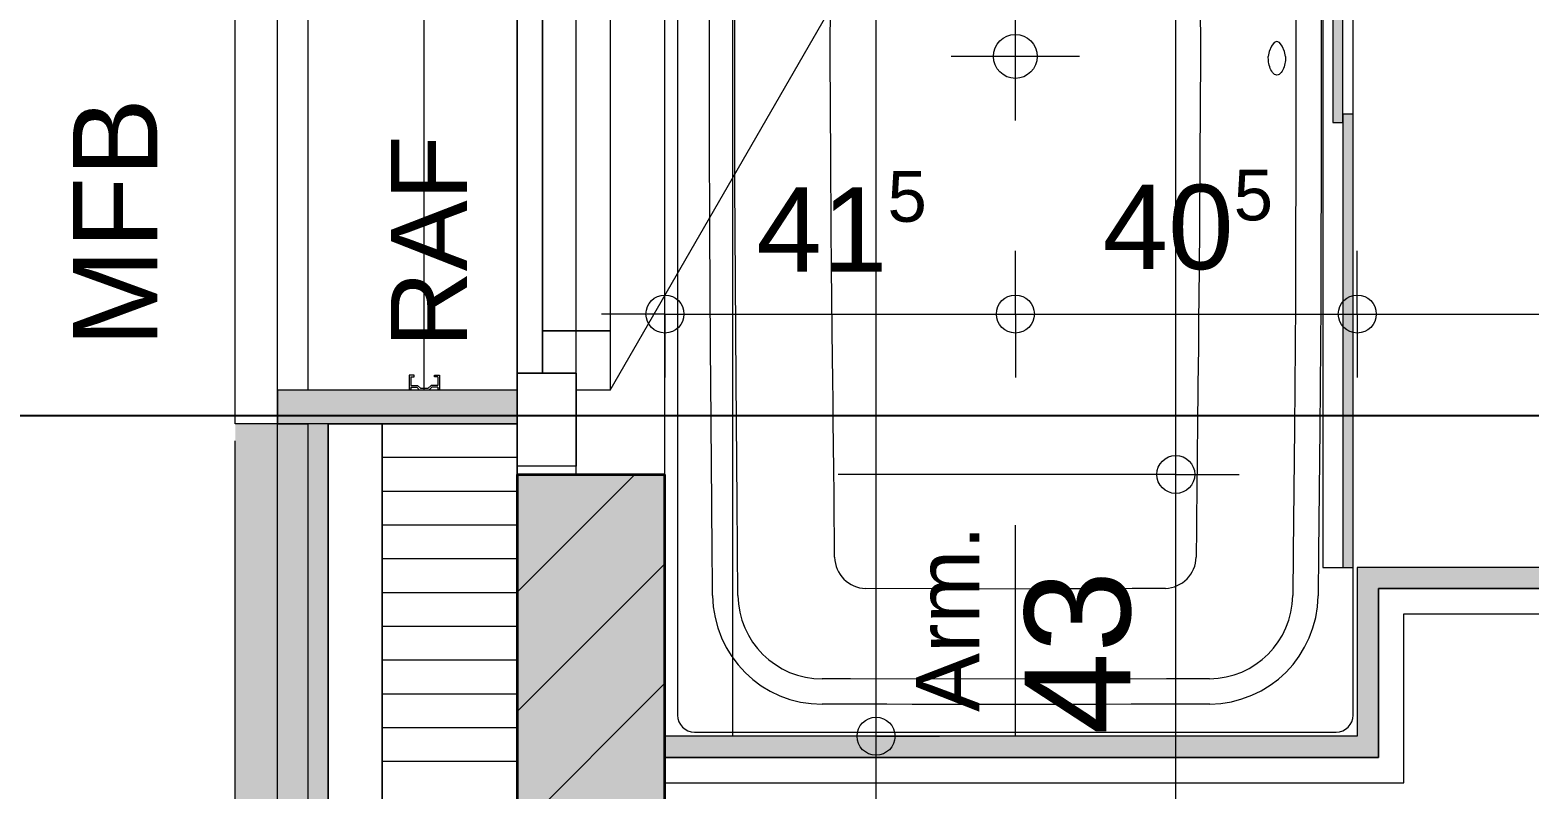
# Model space of a CAD drawing. Header units: metres. Extents: x 0.003 to 0.843, y 0.003 to 0.597.
# Drawn here: x 0.30682 to 0.34233, y 0.35289 to 0.37087 of the extents above; entities that cross this region are included whole.
import ezdxf

# ---------------------------------------------------------------- set-up
doc = ezdxf.new("R2010")
doc.units = ezdxf.units.M
for name, pattern in [('AUSGEZOGEN', [0]), ('LINIE_23', [0.0079, 0.004, -0.0013, 0, -0.0013, 0, -0.0013]), ('PUNKT2', [3.175, 0, -3.175]), ('STRICHLINIE', [19.049999999999997, 12.7, -6.35]), ('STRICHPUNKT', [25.4, 12.7, -6.35, 0, -6.35])]:
    doc.linetypes.add(name, pattern=pattern)
for name, color, linetype, lineweight in [('Allgemein', 7, 'AUSGEZOGEN', 18), ('Aussenwandverkleidung', 7, 'AUSGEZOGEN', 18), ('Bad', 7, 'AUSGEZOGEN', 13), ('Bauachsen grob', 7, 'STRICHPUNKT', 13), ('Daemmung', 7, 'AUSGEZOGEN', 18), ('Fenster', 7, 'AUSGEZOGEN', 18), ('Fensterleibung Beton', 7, 'AUSGEZOGEN', 35), ('Fuellflaeche tragende Wände MW', 7, 'AUSGEZOGEN', 13), ('Holz Fassadenverkleidung', 7, 'AUSGEZOGEN', 18), ('Konstruktion oben', 7, 'STRICHLINIE', 13), ('Leichtbauwaende', 7, 'AUSGEZOGEN', 18), ('Oeffnungsrichtung Fenster', 7, 'AUSGEZOGEN', 13), ('Rolladen', 7, 'AUSGEZOGEN', 13), ('Sanitaer Apparate', 251, 'AUSGEZOGEN', 18), ('Sanitaer Vermassung', 251, 'AUSGEZOGEN', 18), ('Schnittbegrenzung', 7, 'AUSGEZOGEN', 13), ('Spengler', 7, 'AUSGEZOGEN', 18), ('Text Werkplan Ausfuehrung', 7, 'AUSGEZOGEN', 25), ('Unterkonstruktion', 7, 'AUSGEZOGEN', 18), ('Vorhangbrett', 7, 'AUSGEZOGEN', 13), ('Wand Mauerwerk tragend', 7, 'AUSGEZOGEN', 35), ('Werkplan- Ausfuehrungsmasse', 7, 'AUSGEZOGEN', 13)]:
    doc.layers.add(name, color=color, linetype=linetype, lineweight=lineweight)
doc.styles.add('ARIAL', font='ARIAL.TTF')

msp = doc.modelspace()

# ---------------------------------------------------------------- hatches: boundary and pattern name
at = {"layer": 'Allgemein', "linetype": 'AUSGEZOGEN', "lineweight": 13}
h = msp.add_hatch(color=32, dxfattribs=at)
h.paths.add_polyline_path([(0.3138799930512904, 0.3871399914138019), (0.3138799930512904, 0.4885999891459942), (0.3133999930620193, 0.4885999891459942), (0.3133999930620193, 0.3871399914138019)])
h.paths.add_polyline_path([(0.3138799930512904, 0.2873399936445057), (0.3133999930620193, 0.2873399936445057), (0.3133999930620193, 0.2861399936713278), (0.3138799930512904, 0.2861399936713278)])
h.paths.add_polyline_path([(0.3138799930512904, 0.3129399930723011), (0.3138799930512904, 0.3615399919860065), (0.3133999930620193, 0.3615399919860065), (0.3133999930620193, 0.3129399930723011)])
at = {"layer": 'Bad', "linetype": 'AUSGEZOGEN', "lineweight": 13, "true_color": 0xa8ffff}
for points in [[(0.3379199925139547, 0.3686733251598966), (0.3379199925139547, 0.3795066582510867), (0.3376799925193191, 0.3795066582510867), (0.3376799925193191, 0.3686733251598966)], [(0.3381599925085902, 0.3581399920620024), (0.3381599925085902, 0.3688733251554269), (0.3379199925139547, 0.3688733251554269), (0.3379199925139547, 0.3581399920620024)]]:
    msp.add_hatch(color=131, dxfattribs=at).paths.add_polyline_path(points)
at = {"layer": 'Daemmung', "linetype": 'AUSGEZOGEN', "lineweight": 13}
msp.add_hatch(color=32, dxfattribs=at).paths.add_polyline_path([(0.3151599930226802, 0.3615399919860065), (0.3183599929511546, 0.3615399919860065), (0.3183599929511546, 0.3623399919681251), (0.3151599930226802, 0.3623399919681251), (0.3143599930405616, 0.3623399919681251), (0.3138799930512904, 0.3623399919681251), (0.3133999930620209, 0.3623399919681251), (0.3126799930781125, 0.3623399919681251), (0.3126799930781125, 0.3615399919860065), (0.3133999930620193, 0.3615399919860065), (0.3138799930512904, 0.3615399919860065), (0.3143599930405616, 0.3615399919860065)])
at = {"layer": 'Fuellflaeche tragende Wände MW', "linetype": 'AUSGEZOGEN', "lineweight": 13}
msp.add_hatch(color=241, dxfattribs=at).paths.add_polyline_path([(0.3183599929511546, 0.3603399920128287), (0.3183599929511546, 0.3141399930454791), (0.3218599928729235, 0.3141399930454791), (0.3218599928729235, 0.3603399920128287)])
at = {"layer": 'Leichtbauwaende', "linetype": 'AUSGEZOGEN', "lineweight": 13}
for points in [[(0.338259992506355, 0.3576399920731783), (0.3829599915072322, 0.3576399920731783), (0.3829599915072322, 0.3581399920620024), (0.338259992506355, 0.3581399920620024)], [(0.3387599924951791, 0.3536399921625853), (0.3387599924951791, 0.3576399920731783), (0.338259992506355, 0.3576399920731783), (0.338259992506355, 0.3536399921625853)], [(0.3218599928729235, 0.3536399921625853), (0.338259992506355, 0.3536399921625853), (0.338259992506355, 0.3541399921514094), (0.3218599928729235, 0.3541399921514094)]]:
    msp.add_hatch(color=253, dxfattribs=at).paths.add_polyline_path(points)
at = {"layer": 'Spengler', "linetype": 'AUSGEZOGEN', "lineweight": 13}
msp.add_hatch(color=254, dxfattribs=at).paths.add_polyline_path([(0.3116799931004642, 0.3615399919860065), (0.3116799931004642, 0.3129399930723011), (0.3133999930620193, 0.3129399930723011), (0.3133999930620193, 0.3615399919860065)])

# ---------------------------------------------------------------- linework, layer by layer
at = {"layer": 'Allgemein', "color": 7, "linetype": 'AUSGEZOGEN', "lineweight": 13}
for p, q in [((0.3133999930620193, 0.3615399919860065), (0.3133999930620193, 0.3129399930723011)), ((0.3138799930512904, 0.3129399930723011), (0.3138799930512904, 0.3615399919860065))]:
    msp.add_line(p, q, dxfattribs=at)
at = {"layer": 'Aussenwandverkleidung', "color": 7, "linetype": 'STRICHLINIE', "lineweight": 13}
msp.add_line((0.3133999930620194, 0.3863399914316833), (0.3133999930620194, 0.3623399919681251), dxfattribs=at)
at = {"layer": 'Bad', "color": 7, "linetype": 'AUSGEZOGEN', "lineweight": 13}
for p, q in [((0.3374399925246835, 0.3900399913489814), (0.3374399925246835, 0.3581399920620024)), ((0.3381599925085902, 0.3581399920620024), (0.3381599925085902, 0.3900399913489814)), ((0.3376799925193191, 0.3793066582555572), (0.3376799925193191, 0.3686733251598966)), ((0.3379199925139547, 0.3688733251554269), (0.3379199925139547, 0.3795066582510867)), ((0.3376799925193191, 0.3686733251598966), (0.3379199925139547, 0.3686733251598966)), ((0.3381599925085902, 0.3688733251554269), (0.3379199925139547, 0.3688733251554269)), ((0.3379199925139547, 0.3688733251554269), (0.3379199925139547, 0.3686733251598966)), ((0.3379199925139547, 0.3686733251598966), (0.3379199925139547, 0.3688733251554269)), ((0.3379199925139547, 0.3686733251598966), (0.3379199925139547, 0.3581399920620024)), ((0.3381599925085902, 0.3581399920620024), (0.3381599925085902, 0.3688733251554269)), ((0.3374399925246835, 0.3581399920620024), (0.3381599925085902, 0.3581399920620024)), ((0.3379199925139547, 0.3581399920620024), (0.3381599925085902, 0.3581399920620024))]:
    msp.add_line(p, q, dxfattribs=at)
at = {"layer": 'Bauachsen grob', "color": 32, "linetype": 'LINIE_23', "lineweight": 25, "true_color": 0xc36e14}
msp.add_line((0.3208599928952758, 0.01553999971970916), (0.3208599928952758, 0.5826399870440364), dxfattribs=at)
at = {"layer": 'Daemmung', "color": 7, "linetype": 'AUSGEZOGEN', "lineweight": 13}
for p, q in [((0.3133999930620209, 0.3623399919681251), (0.3126799930781125, 0.3623399919681251)), ((0.3126799930781125, 0.3623399919681251), (0.3126799930781125, 0.3615399919860065)), ((0.3138799930512904, 0.3623399919681251), (0.3133999930620209, 0.3623399919681251)), ((0.3143599930405616, 0.3623399919681251), (0.3138799930512904, 0.3623399919681251)), ((0.3151599930226802, 0.3623399919681251), (0.3143599930405616, 0.3623399919681251)), ((0.3183599929511546, 0.3623399919681251), (0.3151599930226802, 0.3623399919681251)), ((0.3183599929511546, 0.3615399919860065), (0.3183599929511546, 0.3623399919681251)), ((0.3126799930781125, 0.3615399919860065), (0.3133999930620193, 0.3615399919860065)), ((0.3138799930512904, 0.3615399919860065), (0.3143599930405616, 0.3615399919860065)), ((0.3143599930405616, 0.3615399919860065), (0.3151599930226802, 0.3615399919860065)), ((0.3151599930226802, 0.3615399919860065), (0.3183599929511546, 0.3615399919860065))]:
    msp.add_line(p, q, dxfattribs=at)
at = {"layer": 'Daemmung', "color": 7, "linetype": 'AUSGEZOGEN', "lineweight": 18}
for p, q in [((0.3151599930226802, 0.3615399919860065), (0.3183599929511546, 0.3615399919860065)), ((0.3151599930226802, 0.3615399919860065), (0.3151599930226802, 0.3129399930723011)), ((0.3183599929511546, 0.3603399920128287), (0.3183599929511546, 0.3615399919860065)), ((0.3183599929511546, 0.3141399930454791), (0.3183599929511546, 0.3603399920128287))]:
    msp.add_line(p, q, dxfattribs=at)
at = {"layer": 'Daemmung', "color": 7, "linetype": 'AUSGEZOGEN', "lineweight": 13}
for points in [[(0.3183599929511546, 0.3607399932063143), (0.3183599929511546, 0.3607399932063142), (0.3151599941005648, 0.3607399930664379)], [(0.3183599929511546, 0.3599399932122748), (0.3183599929511545, 0.3599399932122748), (0.3151599941355338, 0.3599399930723984)], [(0.3183599929511546, 0.3591399932182353), (0.3183599929511546, 0.3591399932182353), (0.3151599941705029, 0.3591399930783589)], [(0.3183599929511546, 0.3583399932241958), (0.3183599929511545, 0.3583399932241958), (0.315159994205472, 0.3583399930843193)], [(0.3183599929511546, 0.3583399932241958), (0.3183599929511545, 0.3583399932241958), (0.315159994205472, 0.3583399930843193)], [(0.3183599929511546, 0.3575399932301564), (0.3183599929511546, 0.3575399932301563), (0.3151599942404412, 0.3575399930902798)], [(0.3183599929511546, 0.3567399932361165), (0.3183599929511545, 0.3567399932361165), (0.3151599942754102, 0.3567399930962403)], [(0.3183599929511546, 0.3559399932420772), (0.3183599929511546, 0.3559399932420771), (0.3151599943103794, 0.3559399931022007)], [(0.3183599929511546, 0.3551399932480376), (0.3183599929511546, 0.3551399932480376), (0.3151599943453485, 0.3551399931081613)], [(0.3183599929511546, 0.3551399932480376), (0.3183599929511546, 0.3551399932480376), (0.3151599943453485, 0.3551399931081613)], [(0.3183599929511546, 0.3543399932539981), (0.3183599929511546, 0.3543399932539981), (0.3151599943803176, 0.3543399931141216)], [(0.3183599929511546, 0.3535399932599586), (0.3183599929511546, 0.3535399932599586), (0.3151599944152867, 0.3535399931200822)]]:
    msp.add_lwpolyline(points, dxfattribs=at)
at = {"layer": 'Fenster', "color": 7, "linetype": 'AUSGEZOGEN', "lineweight": 13}
msp.add_line((0.3197599929198622, 0.3637399919368327), (0.3197599929198622, 0.3729299917314203), dxfattribs=at)
for points in [[(0.3183599929511546, 0.3615399919860065), (0.3116799931004642, 0.3615399919860065), (0.3116799931004642, 0.3871399914138019), (0.3183599929511546, 0.3871399914138019), (0.3183599929511546, 0.3615399919860065)], [(0.3189599929377435, 0.385939991440624), (0.3189599929377435, 0.3743499916996807), (0.3197599929198622, 0.3743499916996807), (0.3197599929198622, 0.3743299917001277), (0.3189599929377435, 0.3743299917001277), (0.3189599929377435, 0.3627399919591845), (0.3183599929511546, 0.3627399919591845), (0.3183599929511546, 0.385939991440624), (0.3189599929377435, 0.385939991440624)], [(0.3189599929377435, 0.3637399919368327), (0.3189599929377435, 0.3729299917314203), (0.3205599929019808, 0.3729299917314203), (0.3205599929019808, 0.3637399919368327), (0.3189599929377435, 0.3637399919368327)], [(0.3197599929198622, 0.3623399919681251), (0.3197599929198622, 0.3627399919591845), (0.3189599929377435, 0.3627399919591845), (0.3189599929377435, 0.3637399919368327), (0.3205599929019808, 0.3637399919368327), (0.3205599929019808, 0.3623399919681251), (0.3197599929198622, 0.3623399919681251)], [(0.3183599929511546, 0.3605399920083582), (0.3183599929511546, 0.3627399919591845), (0.3197599929198622, 0.3627399919591845), (0.3197599929198622, 0.3605399920083582), (0.3183599929511546, 0.3605399920083582)]]:
    msp.add_lwpolyline(points, dxfattribs=at)
at = {"layer": 'Fensterleibung Beton', "color": 7, "linetype": 'AUSGEZOGEN', "lineweight": 13}
msp.add_line((0.3218599928729234, 0.3603399920128287), (0.3218599928729234, 0.3883399913869798), dxfattribs=at)
at = {"layer": 'Holz Fassadenverkleidung', "color": 7, "linetype": 'PUNKT2', "lineweight": 13}
msp.add_line((0.3126799930781125, 0.4893199891299009), (0.3126799930781124, 0.1100599976070225), dxfattribs=at)
at = {"layer": 'Konstruktion oben', "color": 7, "linetype": 'STRICHPUNKT', "lineweight": 18}
msp.add_line((0.3126799930781125, 0.1100599976070225), (0.3126799930781125, 0.4893199891299009), dxfattribs=at)
at = {"layer": 'Leichtbauwaende', "color": 7, "linetype": 'AUSGEZOGEN', "lineweight": 18}
for p, q in [((0.3829599915072322, 0.3581399920620024), (0.338259992506355, 0.3581399920620024)), ((0.338259992506355, 0.3581399920620024), (0.338259992506355, 0.3576399920731783)), ((0.338259992506355, 0.3576399920731783), (0.338259992506355, 0.3541399921514094)), ((0.3387599924951791, 0.3576399920731783), (0.3829599915072322, 0.3576399920731783)), ((0.3829599915072322, 0.3576399920731783), (0.3387599924951791, 0.3576399920731783)), ((0.3387599924951791, 0.3576399920731783), (0.3387599924951791, 0.3570399920865894)), ((0.3387599924951791, 0.3570399920865894), (0.3387599924951791, 0.3576399920731783)), ((0.3387599924951791, 0.3536399921625853), (0.3387599924951791, 0.3570399920865894)), ((0.3387599924951791, 0.3570399920865894), (0.3387599924951791, 0.3536399921625853)), ((0.3393599924817681, 0.3570399920865894), (0.3829599915072322, 0.3570399920865894)), ((0.3393599924817681, 0.3530399921759963), (0.3393599924817681, 0.3570399920865894)), ((0.338259992506355, 0.3541399921514094), (0.3218599928729235, 0.3541399921514094)), ((0.3218599928729235, 0.3541399921514094), (0.3218599928729235, 0.3536399921625853)), ((0.338259992506355, 0.3536399921625853), (0.3218599928729235, 0.3536399921625853)), ((0.3218599928729235, 0.3536399921625853), (0.3218599928729235, 0.3530399921759963)), ((0.3218599928729235, 0.3536399921625853), (0.338259992506355, 0.3536399921625853)), ((0.338259992506355, 0.3536399921625853), (0.3387599924951791, 0.3536399921625853)), ((0.3387599924951791, 0.3536399921625853), (0.338259992506355, 0.3536399921625853)), ((0.3218599928729235, 0.3530399921759963), (0.3387599924951791, 0.3530399921759963)), ((0.3387599924951791, 0.3530399921759963), (0.3393599924817681, 0.3530399921759963))]:
    msp.add_line(p, q, dxfattribs=at)
at = {"layer": 'Oeffnungsrichtung Fenster', "color": 7, "linetype": 'AUSGEZOGEN', "lineweight": 13}
msp.add_line((0.3205599929019808, 0.3623399919681251), (0.3265599927678703, 0.3727322965812523), dxfattribs=at)
at = {"layer": 'Rolladen', "color": 7, "linetype": 'STRICHPUNKT', "lineweight": 13}
msp.add_line((0.3161599930003247, 0.3623399919681251), (0.3161599930003247, 0.3863399914316833), dxfattribs=at)
at = {"layer": 'Rolladen', "color": 7, "linetype": 'AUSGEZOGEN', "lineweight": 13}
for p, q in [((0.3159199930056891, 0.3626899919603011), (0.3157999930083712, 0.3626899919603011)), ((0.3157999930083712, 0.3626899919603011), (0.3157999930083712, 0.3623499919679007)), ((0.3158399930074772, 0.3626499919611953), (0.3158399930074772, 0.3624499919656655)), ((0.3158399930074772, 0.3626499919611953), (0.3159199930056891, 0.3626499919611953)), ((0.3159199930056891, 0.3626499919611953), (0.3159199930056891, 0.3626899919603011)), ((0.3163999929949602, 0.362689991960302), (0.316519992992278, 0.362689991960302)), ((0.3163999929949602, 0.3626499919611961), (0.3163999929949602, 0.362689991960302)), ((0.3164799929931721, 0.3626499919611961), (0.3163999929949602, 0.3626499919611961)), ((0.3164799929931721, 0.3626499919611961), (0.3164799929931721, 0.3624499919656665)), ((0.316519992992278, 0.362689991960302), (0.316519992992278, 0.3623499919679016)), ((0.3158399930074772, 0.3623499919679007), (0.3157999930083712, 0.3623499919679007)), ((0.3158399930074772, 0.3624499919656655), (0.315996561546473, 0.3624499919656655)), ((0.3158399930074772, 0.3624099919665596), (0.3158399930074772, 0.3623499919679007)), ((0.3158399930074772, 0.3624099919665596), (0.315979993004348, 0.3624099919665596)), ((0.315979993004348, 0.3624099919665596), (0.3160499930027834, 0.3623399919681251)), ((0.315996561546473, 0.3624499919656655), (0.3160665615449084, 0.3623799919672311)), ((0.316269992997866, 0.3623399919681251), (0.3160499930027834, 0.3623399919681251)), ((0.3160665615449084, 0.3623799919672311), (0.3162534244557421, 0.3623799919672311)), ((0.3162099929992071, 0.3623399919681251), (0.3161099930014423, 0.3623399919681251)), ((0.3162199929989836, 0.3623399919681251), (0.3162099929992071, 0.3623399919681251)), ((0.3163234244541775, 0.3624499919656665), (0.3162534244557421, 0.3623799919672311)), ((0.3163399929963014, 0.3624099919665605), (0.316269992997866, 0.3623399919681251)), ((0.3164799929931721, 0.3624499919656665), (0.3163234244541775, 0.3624499919656665)), ((0.3164799929931721, 0.3624099919665605), (0.3163399929963014, 0.3624099919665605)), ((0.3164799929931721, 0.3624099919665605), (0.3164799929931721, 0.3623499919679016)), ((0.316519992992278, 0.3623499919679016), (0.3164799929931721, 0.3623499919679016))]:
    msp.add_line(p, q, dxfattribs=at)
at = {"layer": 'Sanitaer Apparate', "color": 7, "linetype": 'AUSGEZOGEN', "lineweight": 13}
for p, q in [((0.322159992866218, 0.3898399913534522), (0.322159992866218, 0.3546399921402336)), ((0.3381599925085902, 0.3546399921402336), (0.3381599925085902, 0.3898399913534522)), ((0.3257752234146185, 0.3702399413902395), (0.3257870253381435, 0.3726596294531632)), ((0.3345321256986756, 0.3726613236450048), (0.3345447620820363, 0.3702393246981128)), ((0.3301599926874041, 0.368719991825521), (0.3301599926874041, 0.3717599917575717)), ((0.3257881182294151, 0.3678182272989294), (0.325775223414618, 0.3702399413902678)), ((0.3316799926534295, 0.3702399917915465), (0.3286399927213787, 0.3702399917915465)), ((0.3345447620818541, 0.3702393246986599), (0.3345328273181973, 0.3678203613203914)), ((0.33015999268741, 0.3576256263391615), (0.3266154924146562, 0.3576393042101317)), ((0.3262558294589088, 0.3554976383312642), (0.3255872076176141, 0.3554990590573325)), ((0.3301599926874093, 0.3554939921211535), (0.3262558294589025, 0.3554976383312701)), ((0.3337393517388511, 0.3554975467373406), (0.3301599926874093, 0.3554939921211535)), ((0.334705784274078, 0.3554993368464462), (0.3337393517388593, 0.3554975467373465)), ((0.3347606784463026, 0.3554996265205628), (0.3347057842740809, 0.3554993368464493)), ((0.3262545545473745, 0.3548976396991758), (0.3255859327060792, 0.3548990604252449)), ((0.3347068956435261, 0.3548993378891432), (0.3337404631083074, 0.3548975477800436)), ((0.3225599928572773, 0.3542399921491742), (0.3377599925175308, 0.3542399921491742))]:
    msp.add_line(p, q, dxfattribs=at)
at = {"layer": 'Sanitaer Apparate', "color": 240, "linetype": 'STRICHLINIE', "lineweight": 18}
msp.add_line((0.3301599926874041, 0.3541399921514094), (0.3301599926874041, 0.3591399920396507), dxfattribs=at)
at = {"layer": 'Sanitaer Apparate', "color": 7, "linetype": 'AUSGEZOGEN', "lineweight": 13}
for points in [[(0.3229139930883465, 0.3702405212728213), (0.322914982691266, 0.3712221131718897), (0.3229159724997318, 0.3719155108931315), (0.3229172880612406, 0.3725414086224277), (0.3229202118658545, 0.3734774785495393), (0.3229265296234783, 0.3750132484920805)], [(0.3235139928355739, 0.3702399853308603), (0.3235179037226564, 0.372625303641578), (0.3235265237882489, 0.3750106053599543)], [(0.3367825927009219, 0.3750941194114453), (0.3367920099459464, 0.3738553057457398), (0.3368005368843466, 0.372237236471281), (0.3368059926051271, 0.3702399071939863)], [(0.3373825724125985, 0.3750990519040489), (0.337388621810384, 0.3743447916538608), (0.3373925687831426, 0.3738030707383505), (0.3373954783366215, 0.3733398486268861), (0.3373979296900713, 0.3728834354464898), (0.3374000665994677, 0.3724105697032515), (0.3374021296547755, 0.3718552374832056), (0.3374039005468919, 0.3712449194071697), (0.3374049594462199, 0.3707825129173621), (0.337405412844764, 0.3705521272520182), (0.337405991583989, 0.3702410068627355)], [(0.336561490889437, 0.3702399853308593), (0.3365392060952587, 0.3703573896047728), (0.3364835668294602, 0.370485187467074), (0.3364192823092943, 0.3705685583397685), (0.3363559925492949, 0.3705972883358254), (0.3362927027892949, 0.3705685583397685), (0.3362284182691292, 0.370485187467074), (0.3361727790033305, 0.3703573896047728), (0.3361504942091524, 0.3702399853308593)], [(0.322924419624232, 0.3661212894649043), (0.3229213042516421, 0.3666456836209082), (0.3229166650354087, 0.3678475036779556), (0.3229139928716219, 0.3702398205145842)], [(0.3235244076940733, 0.3661250709929277), (0.323518934207481, 0.3671752158055988), (0.323515247543878, 0.3685468527254248), (0.3235139928355739, 0.3702399853308603)], [(0.336561490889437, 0.3702399853308593), (0.3365610027698643, 0.3702096932434661), (0.3365594046118718, 0.3701774817204637), (0.3365564787347992, 0.3701434531869286), (0.33655198807602, 0.370107803872375), (0.3365456833248104, 0.3700708478137159), (0.336537314614126, 0.3700330406040017), (0.3365266486103125, 0.3699949992939173), (0.3365134912771409, 0.3699575133314261), (0.3364977155424965, 0.3699215402123756), (0.3364792915533802, 0.3698881792952006), (0.3364583153742618, 0.369858618829549), (0.3364350303724265, 0.3698340552897152), (0.3364098349091573, 0.3698155904952669), (0.3363832710900216, 0.3698041194459729), (0.3363559925492949, 0.3698002277862867), (0.3363287140085676, 0.3698041194459729), (0.3363021501894318, 0.3698155904952669), (0.3362769547261633, 0.3698340552897152), (0.3362536697243275, 0.369858618829549), (0.336232693545209, 0.3698881792952006), (0.3362142695560933, 0.3699215402123756), (0.3361984938214483, 0.3699575133314261), (0.3361853364882768, 0.3699949992939173), (0.3361746704844631, 0.3700330406040017), (0.3361663017737788, 0.3700708478137159), (0.3361599970225692, 0.370107803872375), (0.33615550636379, 0.3701434531869286), (0.3361525804867174, 0.3701774817204637), (0.3361509823287249, 0.3702096932434661), (0.3361504942091524, 0.3702399853308593)], [(0.3368059926051271, 0.3702399071939863), (0.3368065364777587, 0.3685649021265258), (0.3368040214786825, 0.3672079461451673), (0.3367997135954918, 0.36616903490264)], [(0.3374059923752953, 0.3702404168064118), (0.3374066494036503, 0.3686760933145161), (0.3374057906928351, 0.3678181518826074), (0.3374047058866073, 0.3673680726975254), (0.33740293678514, 0.3668816606937226), (0.337399706782124, 0.3661661783483642)], [(0.3258795074811119, 0.3583798865265203), (0.3258776607279241, 0.3585822981362508), (0.325876522675819, 0.3587049796766915), (0.3258757047933197, 0.3587908382779133), (0.3258746369947378, 0.3589011267720107), (0.325873306940786, 0.3590358839345892), (0.3258721974512043, 0.3591463123539338), (0.3258713220569075, 0.3592322568038858), (0.3258701823557758, 0.3593427565538173), (0.3258683135783807, 0.3595207829268138), (0.3258643804461835, 0.3598891133986782), (0.325858392827327, 0.3604416141376843), (0.3258520682232774, 0.3610309799545016), (0.3258460719331332, 0.3615958462746285), (0.325840930839371, 0.3620748197026869), (0.32583549783121, 0.3625784269722535), (0.3258297974165967, 0.3631066261886463), (0.3258231895901118, 0.3637332140268146), (0.3258154498358053, 0.3645197798506115), (0.325808883583345, 0.3652082153553757), (0.3258000650495512, 0.3661920953310042), (0.325787805340056, 0.3678165263078422)], [(0.3345333697018233, 0.3678202475985049), (0.3345219223144533, 0.3661954395513976), (0.3345134301378123, 0.3652113431937311), (0.3345074337651697, 0.3645719351632979), (0.33450170272398, 0.3639818705742773), (0.3344953475688505, 0.3633427719785982), (0.334486333700343, 0.3624580714386106), (0.3344757835457458, 0.3614507686548827), (0.3344698676698879, 0.3608980944542914), (0.3344657529767344, 0.3605174053351771), (0.3344619047478552, 0.3601612803093408), (0.3344583459309453, 0.3598297299832353), (0.3344542135740843, 0.3594368085963602), (0.334451185202652, 0.3591440537343192), (0.3344496691616439, 0.3589948107804143), (0.3344489412280645, 0.3589224755855921), (0.33444827727597, 0.3588561979118536), (0.3344476670900948, 0.3587949276041068), (0.3344472665530067, 0.358754538470566), (0.3344466162768247, 0.3586886756018885), (0.3344456549271809, 0.3585905336575115), (0.3344448358825389, 0.3585061811440942), (0.3344442084439895, 0.3584402344442978), (0.3344436588317231, 0.3583834914488467)], [(0.3229895364929288, 0.3574713102009419), (0.3229882920346869, 0.3576093948099329), (0.3229868102781147, 0.3577702823902587), (0.3229843333372666, 0.3580316045174436), (0.3229823379111765, 0.3582389340171699), (0.3229804577240772, 0.3584332196117231), (0.3229785343346155, 0.3586318862862117), (0.32297620046512, 0.3588742549058239), (0.3229725636766675, 0.3592585775954558), (0.3229681617121281, 0.3597356646029117), (0.3229613972149643, 0.3605018031891578), (0.3229522812233759, 0.3616313307886581), (0.3229403683490489, 0.3633571148599108), (0.3229244165815185, 0.3661218077488443)], [(0.3235895127149678, 0.3574766503221858), (0.3235688803305927, 0.3596837524916096), (0.3235457966651725, 0.3625665565143654), (0.3235244076940733, 0.3661250709929277)], [(0.3367997135954959, 0.366169034902644), (0.3367920845773061, 0.3643694304635883), (0.3367706444857657, 0.3614334836799717), (0.3367422070400013, 0.3584975974913336), (0.3367385760828422, 0.3581556087168579), (0.336734928787424, 0.3578136199580017), (0.3367330526392158, 0.3576426856571124), (0.3367311764640874, 0.3574717489576233)], [(0.337399708190722, 0.3661664913605291), (0.3373920752767938, 0.3643659679581129), (0.337370623253232, 0.3614283872366077), (0.3373421788820972, 0.3584917860716728), (0.3373385422549229, 0.3581492387666422), (0.3373348946545316, 0.3578072213478086), (0.3373311403266518, 0.3574651650468341)], [(0.3337128535145252, 0.3576406681742334), (0.3336930883686727, 0.3576404843064201), (0.3336779732992559, 0.3576403914026141), (0.3336419289323101, 0.3576401416421809), (0.3335192602843406, 0.3576392959493764), (0.3334003742576268, 0.3576384856946161), (0.3333588266366065, 0.3576382040656972), (0.3333318144161573, 0.3576380217673678), (0.3332757241140065, 0.3576376451002207), (0.3331513506189725, 0.3576368196143359), (0.3329271031712017, 0.3576353805237159), (0.3325925765487193, 0.3576333565500349), (0.3321280850261088, 0.3576308725384043), (0.3313851872202628, 0.3576278504484226), (0.3301599926874103, 0.3576256263391656)], [(0.3301598908320241, 0.3548939921432148), (0.3294868822162237, 0.3548941362788364), (0.3290479135982118, 0.3548942884562216), (0.3284040428637812, 0.3548947197211023), (0.3277186819295172, 0.3548953899664211), (0.3271182667968963, 0.3548961420066103), (0.3266495322749234, 0.3548968611739169), (0.3264077015080178, 0.3548973192768303), (0.3263112885256652, 0.3548975195357193), (0.3262545462702248, 0.3548976397168308)], [(0.3337405622160619, 0.3548975479718038), (0.332905626017519, 0.3548959706815826), (0.3322669946943332, 0.3548950467537539), (0.3316756753046783, 0.3548944986919806), (0.3310242862061613, 0.3548941649931071), (0.3301600453909361, 0.3548939921368842)], [(0.3347695965823524, 0.354899692815266), (0.334742260848734, 0.3548994370869341), (0.3347243665186843, 0.3548993731610349), (0.3347073516114755, 0.3548993389069903)]]:
    msp.add_lwpolyline(points, dxfattribs=at)
msp.add_circle((0.3301599926874053, 0.3702399917915508), 0.0005199999883770943, dxfattribs=at)
for centre, radius, start, end in [((0.3266339356541786, 0.358393632161158), 0.0007545533849825243, 181.0438100659852, 268.5994032290336), ((0.3336864410706028, 0.35839755583265), 0.0007573483641381343, 271.9985895112705, 358.9359240788296), ((0.3255849771704444, 0.3574946030226728), 0.002595545198442273, 180.5154620600366, 270.0640402605281), ((0.3255849771704444, 0.3574946030226728), 0.001995545211853316, 180.5154620600352, 270.064040260527), ((0.334735204902961, 0.3574955777683912), 0.001996113795622888, 270.731203874501, 359.3160095791965), ((0.334735204902961, 0.3574955777683912), 0.002596113782211831, 270.7312038745022, 359.3160095791975), ((0.3225599928572783, 0.3546399921402379), 0.0003999999910593033, 180, 270), ((0.3377599925175319, 0.3546399921402375), 0.0003999999910593033, 270, 0)]:
    msp.add_arc(centre, radius, start, end, dxfattribs=at)
at = {"layer": 'Sanitaer Vermassung', "color": 240, "linetype": 'AUSGEZOGEN', "lineweight": 13}
for p, q in [((0.3268599927611649, 0.3541399921514094), (0.3268599927611649, 0.390539991337806)), ((0.3218599928729235, 0.364139991927892), (0.3218599928729235, 0.3656399919409305)), ((0.3301599926874041, 0.364139991927892), (0.3301599926874041, 0.3656399919409305)), ((0.3382599925063551, 0.364139991927892), (0.3382599925063551, 0.3656399919409305)), ((0.3218599928729235, 0.364139991927892), (0.3203599958811253, 0.364139991927892)), ((0.3218599928729235, 0.364139991927892), (0.3218599928729235, 0.3626399949360937)), ((0.3218599928729235, 0.364139991927892), (0.3218599928729235, 0.364139991927892)), ((0.3301599926874041, 0.364139991927892), (0.3301599926874041, 0.3626399949360937)), ((0.3301599926874041, 0.364139991927892), (0.3301599926874041, 0.364139991927892)), ((0.3301599926874041, 0.364139991927892), (0.3382599925063551, 0.364139991927892)), ((0.3382599925063551, 0.364139991927892), (0.3382599925063551, 0.3626399949360937)), ((0.3382599925063551, 0.364139991927892), (0.3382599925063551, 0.364139991927892)), ((0.3382599925063551, 0.364139991927892), (0.3549601218278156, 0.364139991927892)), ((0.3268599927611648, 0.3541399921514095), (0.3253599927481263, 0.3541399921514095)), ((0.3268599927611648, 0.3541399921514095), (0.3283599897529631, 0.3541399921514095)), ((0.3268599927611649, 0.3541399921514094), (0.3268599927611649, 0.3541399921514094)), ((0.3268599927611649, 0.3517399922050536), (0.3268599927611649, 0.3541399921514094))]:
    msp.add_line(p, q, dxfattribs=at)
msp.add_lwpolyline([(0.3218599928729235, 0.364139991927892), (0.3224517057626167, 0.364139991927892), (0.3224517057626167, 0.364139991927892), (0.3301599926874041, 0.364139991927892)], dxfattribs=at)
for centre in [(0.3218599928729235, 0.364139991927892), (0.3301599926874041, 0.364139991927892), (0.3382599925063551, 0.364139991927892), (0.3268599927611648, 0.3541399921514095)]:
    msp.add_circle(centre, 0.0004500000039115548, dxfattribs=at)
at = {"layer": 'Schnittbegrenzung', "color": 14, "linetype": 'STRICHPUNKT', "lineweight": 25}
msp.add_line((0.2192599951662128, 0.3617399920370531), (0.618759986236692, 0.3617399920370531), dxfattribs=at)
at = {"layer": 'Spengler', "color": 7, "linetype": 'AUSGEZOGEN', "lineweight": 13}
msp.add_line((0.3116799931004642, 0.3129399930723011), (0.3116799931004642, 0.3611399919949473), dxfattribs=at)
at = {"layer": 'Unterkonstruktion', "color": 7, "linetype": 'AUSGEZOGEN', "lineweight": 13}
for p, q in [((0.3138799930512904, 0.3615399919860065), (0.3143599930405616, 0.3615399919860065)), ((0.3138799930512904, 0.3615399919860065), (0.3138799930512904, 0.3129399930723011)), ((0.3143599930405616, 0.3615399919860065), (0.3151599930226802, 0.3615399919860065)), ((0.3151599930226802, 0.3129399930723011), (0.3151599930226802, 0.3615399919860065))]:
    msp.add_line(p, q, dxfattribs=at)
at = {"layer": 'Vorhangbrett', "color": 191, "linetype": 'STRICHPUNKT', "lineweight": 13, "true_color": 0xbe96ea}
msp.add_line((0.3234599928371607, 0.390539991337806), (0.3234599928371607, 0.3541399921514094), dxfattribs=at)
at = {"layer": 'Wand Mauerwerk tragend', "color": 180, "linetype": 'STRICHPUNKT', "lineweight": 18}
for p, q in [((0.3197599929198622, 0.3603399920128287), (0.3197599929198622, 0.3883399913869798)), ((0.3183599929511546, 0.3863399914316847), (0.3183599929511546, 0.3623399919681265)), ((0.3183599929511546, 0.3623399919681265), (0.3183599929511546, 0.3615399919860065)), ((0.3183599929511546, 0.3615399919860065), (0.3183599929511546, 0.3603399920128287)), ((0.3183599929511546, 0.3603399920128287), (0.3197599929198622, 0.3603399920128287))]:
    msp.add_line(p, q, dxfattribs=at)
at = {"layer": 'Wand Mauerwerk tragend', "color": 7, "linetype": 'AUSGEZOGEN', "lineweight": 35}
for p, q in [((0.3183599929511557, 0.3603399920128287), (0.3197599929198622, 0.3603399920128287)), ((0.3183599929511546, 0.3603399920128287), (0.3183599929511546, 0.3141399930454791)), ((0.3197599929198622, 0.3603399920128287), (0.3218599928729234, 0.3603399920128287)), ((0.3218599928729235, 0.3541399921514094), (0.3218599928729235, 0.3603399920128287)), ((0.3218599928729235, 0.3536399921625853), (0.3218599928729235, 0.3541399921514094)), ((0.3218599928729235, 0.3530399921759963), (0.3218599928729235, 0.3536399921625853)), ((0.3218599928729235, 0.3517399922050536), (0.3218599928729235, 0.3530399921759963))]:
    msp.add_line(p, q, dxfattribs=at)
at = {"layer": 'Wand Mauerwerk tragend', "color": 7, "linetype": 'AUSGEZOGEN', "lineweight": 13}
msp.add_line((0.3183599929511546, 0.357552063888321), (0.3211479210756623, 0.3603399920128287), dxfattribs=at)
for points in [[(0.3183599929511546, 0.3547236367635748), (0.3218599928729235, 0.3582236366853437), (0.3218599928729235, 0.3582236366853437)], [(0.3183599929511546, 0.3518952096388286), (0.3218599928729235, 0.3553952095605975), (0.3218599928729235, 0.3553952095605975)]]:
    msp.add_lwpolyline(points, dxfattribs=at)
at = {"layer": 'Werkplan- Ausfuehrungsmasse', "color": 7, "linetype": 'AUSGEZOGEN', "lineweight": 13}
for p, q in [((0.3339599926024669, 0.3603399920128287), (0.3339599926024669, 0.3883399913869798)), ((0.3339599926024669, 0.3603399920128287), (0.3324599925894283, 0.3603399920128287)), ((0.3339599926024669, 0.3603399920128287), (0.3354599895942652, 0.3603399920128287)), ((0.3339599926024669, 0.3517399922050536), (0.3339599926024669, 0.3603399920128287))]:
    msp.add_line(p, q, dxfattribs=at)
msp.add_lwpolyline([(0.3339599926024669, 0.3603399920128287), (0.3333274668428518, 0.3603399920128287), (0.3333274668428518, 0.3603399920128287), (0.3333183738682708, 0.3603399920128288), (0.3333183738682708, 0.3603399920128288), (0.3333126320120809, 0.3603399920128287), (0.3333126320120809, 0.3603399920128287), (0.3332919510650642, 0.3603399920128287), (0.3332919510650642, 0.3603399920128287), (0.3332720262073547, 0.3603399920128288), (0.3332720262073547, 0.3603399920128288), (0.3332700869566408, 0.3603399920128287), (0.3332700869566408, 0.3603399920128287), (0.3331713155502918, 0.3603399920128287), (0.3331713155502918, 0.3603399920128287), (0.3259599927812808, 0.3603399920128287)], dxfattribs=at)
msp.add_circle((0.3339599926024669, 0.3603399920128287), 0.0004500000039115548, dxfattribs=at)

# ---------------------------------------------------------------- texts
at = {"layer": 'Sanitaer Vermassung', "color": 240, "linetype": 'AUSGEZOGEN', "lineweight": 13, "attachment_point": 7, "style": 'ARIAL'}
for s, insert, char_height, width in [('5', (0.3271312752894657, 0.3663066585324705), 0.001200000047683716, 0.0006000000238418579), ('5', (0.3353312751061816, 0.3663407649437136), 0.001200000047683716, 0.0006000000238418579), ('40', (0.332223498770967, 0.3651740983167834), 0.002, 0.001), ('41', (0.3240234989542513, 0.3651399919055403), 0.002, 0.001)]:
    msp.add_mtext(s, dxfattribs=dict(at, insert=insert, char_height=char_height, width=width))
at = {"layer": 'Text Werkplan Ausfuehrung', "color": 7, "linetype": 'AUSGEZOGEN', "lineweight": 25, "attachment_point": 7, "rotation": 90.00000250447816, "style": 'ARIAL'}
for s, insert, char_height, width in [('MFB', (0.3098361306197934, 0.3633563389149254), 0.002, 0.001), ('RAF', (0.3171681920093822, 0.3633399919457753), 0.001799999952316284, 0.0008999999761581421)]:
    msp.add_mtext(s, dxfattribs=dict(at, insert=insert, char_height=char_height, width=width))
at = {"layer": 'Text Werkplan Ausfuehrung', "color": 240, "linetype": 'AUSGEZOGEN', "lineweight": 25, "insert": (0.3293099927064028, 0.3547149921385571), "char_height": 0.0015, "width": 0.00075, "attachment_point": 7, "rotation": 90.00000250447816, "style": 'ARIAL'}
msp.add_mtext('Arm.', dxfattribs=at)
at = {"layer": 'Werkplan- Ausfuehrungsmasse', "color": 7, "linetype": 'AUSGEZOGEN', "lineweight": 13, "insert": (0.3329156542902026, 0.3541769293695688), "char_height": 0.0025, "width": 0.00125, "attachment_point": 7, "rotation": 90.00000250447816, "style": 'ARIAL'}
msp.add_mtext('43', dxfattribs=at)

doc.saveas('drawing.dxf')
